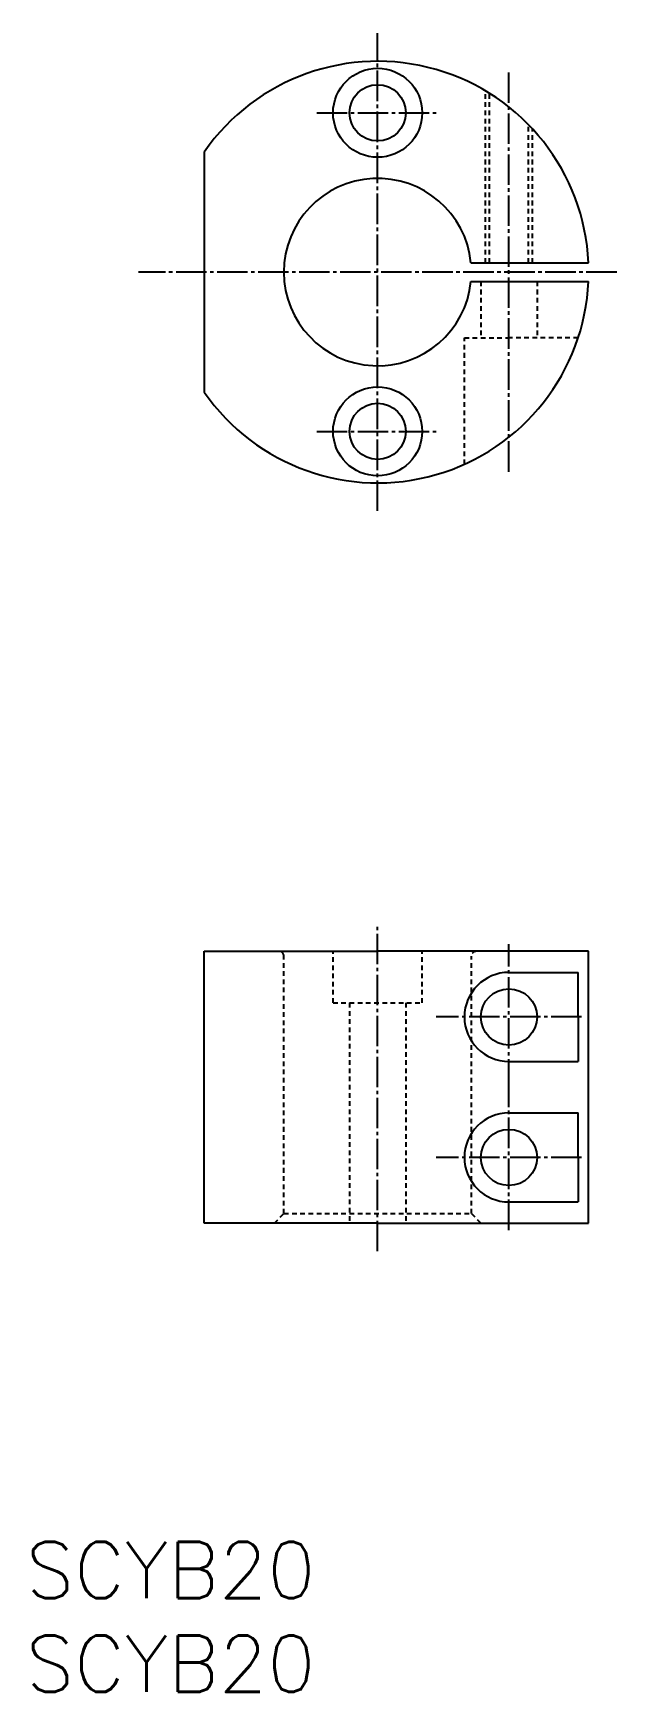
# Model space of a CAD drawing. Extents: x 21 to 84, y -2044 to -1867.
import ezdxf

# ---------------------------------------------------------------- set-up
doc = ezdxf.new("R2010")
doc.units = 0
doc.header["$LTSCALE"] = 0.25
doc.linetypes.add('CENTER', pattern=[17.5, 13, -1.5, 1.5, -1.5])
doc.linetypes.add('DASHED', pattern=[3.5, 2, -1.5])
doc.layers.get('0').update_dxf_attribs({"linetype": 'CONTINUOUS'})
doc.layers.add('CENTER', color=1, linetype='CENTER')
doc.styles.get("Standard").update_dxf_attribs({"font": 'txt', "bigfont": 'BIGFONT'})

msp = doc.modelspace()

# ---------------------------------------------------------------- linework, layer by layer
at = {"color": 3, "linetype": 'DASHED'}
for p, q in [((69.62, -1891.17), (69.62, -1872.83)), ((70.05, -1891.17), (70.05, -1873.09)), ((74.19, -1891.17), (74.19, -1876.42)), ((74.62, -1891.17), (74.62, -1876.87)), ((69.12, -1893.17), (69.12, -1899.17)), ((75.12, -1893.17), (75.12, -1899.17)), ((67.37, -1899.17), (72.12, -1899.17)), ((67.37, -1912.68), (67.37, -1899.17)), ((79.5, -1899.17), (72.12, -1899.17)), ((53.37, -1970.17), (53.37, -1964.67)), ((62.87, -1970.17), (62.87, -1964.67)), ((48.12, -1992.67), (48.12, -1965.17)), ((68.12, -1992.67), (68.12, -1965.17)), ((53.37, -1970.17), (62.87, -1970.17)), ((55.12, -1970.17), (55.12, -1993.67)), ((61.12, -1970.17), (61.12, -1993.67)), ((47.12, -1993.67), (48.12, -1992.67)), ((48.12, -1992.67), (68.12, -1992.67)), ((68.12, -1992.67), (69.12, -1993.67))]:
    msp.add_line(p, q, dxfattribs=at)
at = {"color": 7, "linetype": 'CONTINUOUS'}
for p, q in [((39.62, -1879.36), (39.62, -1904.98)), ((68.07, -1891.17), (80.6, -1891.17)), ((68.07, -1893.17), (80.6, -1893.17)), ((39.62, -1964.67), (58.12, -1964.67)), ((39.62, -1993.67), (39.62, -1964.67)), ((80.62, -1964.67), (58.12, -1964.67)), ((80.62, -1993.67), (80.62, -1964.67)), ((72.12, -1966.92), (79.5, -1966.92)), ((79.5, -1971.67), (79.5, -1966.92)), ((79.5, -1971.67), (79.5, -1976.42)), ((72.12, -1976.42), (79.5, -1976.42)), ((72.12, -1981.92), (79.5, -1981.92)), ((79.5, -1986.67), (79.5, -1981.92)), ((79.5, -1986.67), (79.5, -1991.42)), ((72.12, -1991.42), (79.5, -1991.42)), ((58.12, -1993.67), (39.62, -1993.67)), ((58.12, -1993.67), (80.62, -1993.67))]:
    msp.add_line(p, q, dxfattribs=at)
for centre, radius in [((58.12, -1875.17), 4.75), ((58.12, -1875.17), 3), ((58.12, -1909.17), 4.75), ((58.12, -1909.17), 3), ((72.12, -1971.67), 3), ((72.12, -1986.67), 3)]:
    msp.add_circle(centre, radius, dxfattribs=at)
for centre, radius, start, end in [((58.12, -1892.17), 22.5, 2.5473, 145.3079), ((58.12, -1892.17), 10, 5.7392, 354.2608), ((58.12, -1892.17), 22.5, 214.6921, 357.4527), ((72.12, -1971.67), 4.75, 90, 270), ((72.12, -1986.67), 4.75, 90, 270)]:
    msp.add_arc(centre, radius, start, end, dxfattribs=at)
at = {"color": 3, "linetype": 'DASHED'}
for centre, start, end in [((47.62, -1965.17), 0, 90), ((68.62, -1965.17), 90, 180)]:
    msp.add_arc(centre, 0.5, start, end, dxfattribs=at)
at = {"layer": 'CENTER', "color": 1, "linetype": 'CENTER'}
for p, q in [((58.12, -1917.67), (58.12, -1866.67)), ((72.12, -1913.48), (72.12, -1870.86)), ((51.62, -1875.17), (64.62, -1875.17)), ((83.62, -1892.17), (32.62, -1892.17)), ((51.62, -1909.17), (64.62, -1909.17)), ((58.12, -1996.67), (58.12, -1961.67)), ((72.12, -1979.42), (72.12, -1963.92)), ((79.87, -1971.67), (64.37, -1971.67)), ((72.12, -1994.42), (72.12, -1978.92)), ((79.87, -1986.67), (64.37, -1986.67))]:
    msp.add_line(p, q, dxfattribs=at)

# ---------------------------------------------------------------- texts
at = {"color": 7, "linetype": 'CONTINUOUS'}
for p in [(20.62, -2033.71), (20.62, -2043.71)]:
    msp.add_text('SCYB20', height=6, dxfattribs=at).set_placement(p)

doc.saveas('drawing.dxf')
